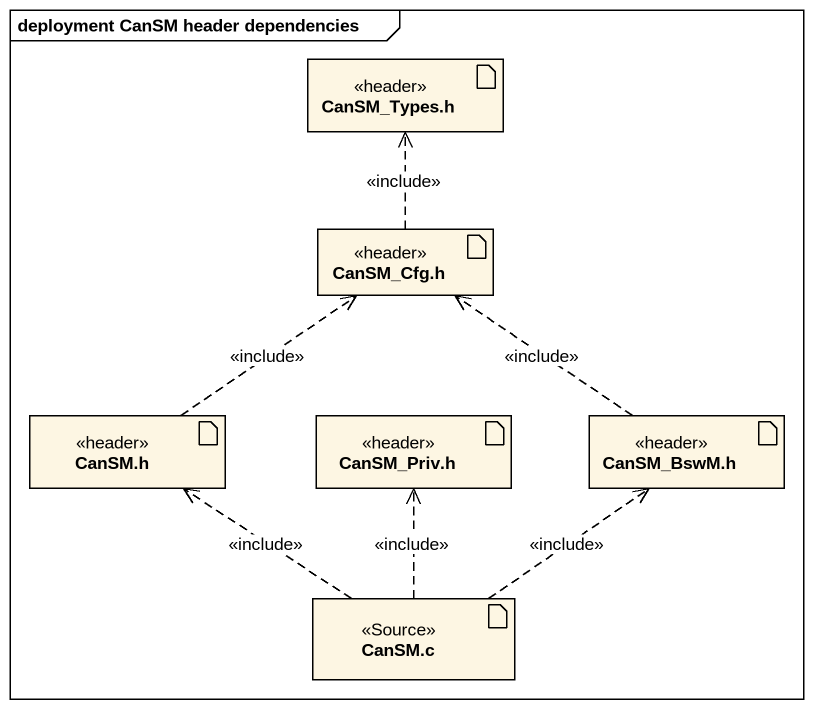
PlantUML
@startuml
mainframe deployment CanSM header dependencies
artifact "CanSM_Types.h" as CanSM_Types_h <<header>>
artifact "CanSM_Cfg.h" as CanSM_Cfg_h <<header>>
artifact "CanSM.h" as CanSM_h <<header>>
artifact "CanSM_Priv.h" as CanSM_Priv_h <<header>>
artifact "CanSM_BswM.h" as CanSM_BswM_h <<header>>
artifact "CanSM.c" as CanSM_c <<Source>>
CanSM_Cfg_h .up.> CanSM_Types_h : <<include>>
CanSM_h .up.> CanSM_Cfg_h : <<include>>
CanSM_BswM_h .up.> CanSM_Cfg_h : <<include>>
CanSM_c .up.> CanSM_h : <<include>>
CanSM_c .up.> CanSM_Priv_h : <<include>>
CanSM_c .up.> CanSM_BswM_h : <<include>>
@enduml
